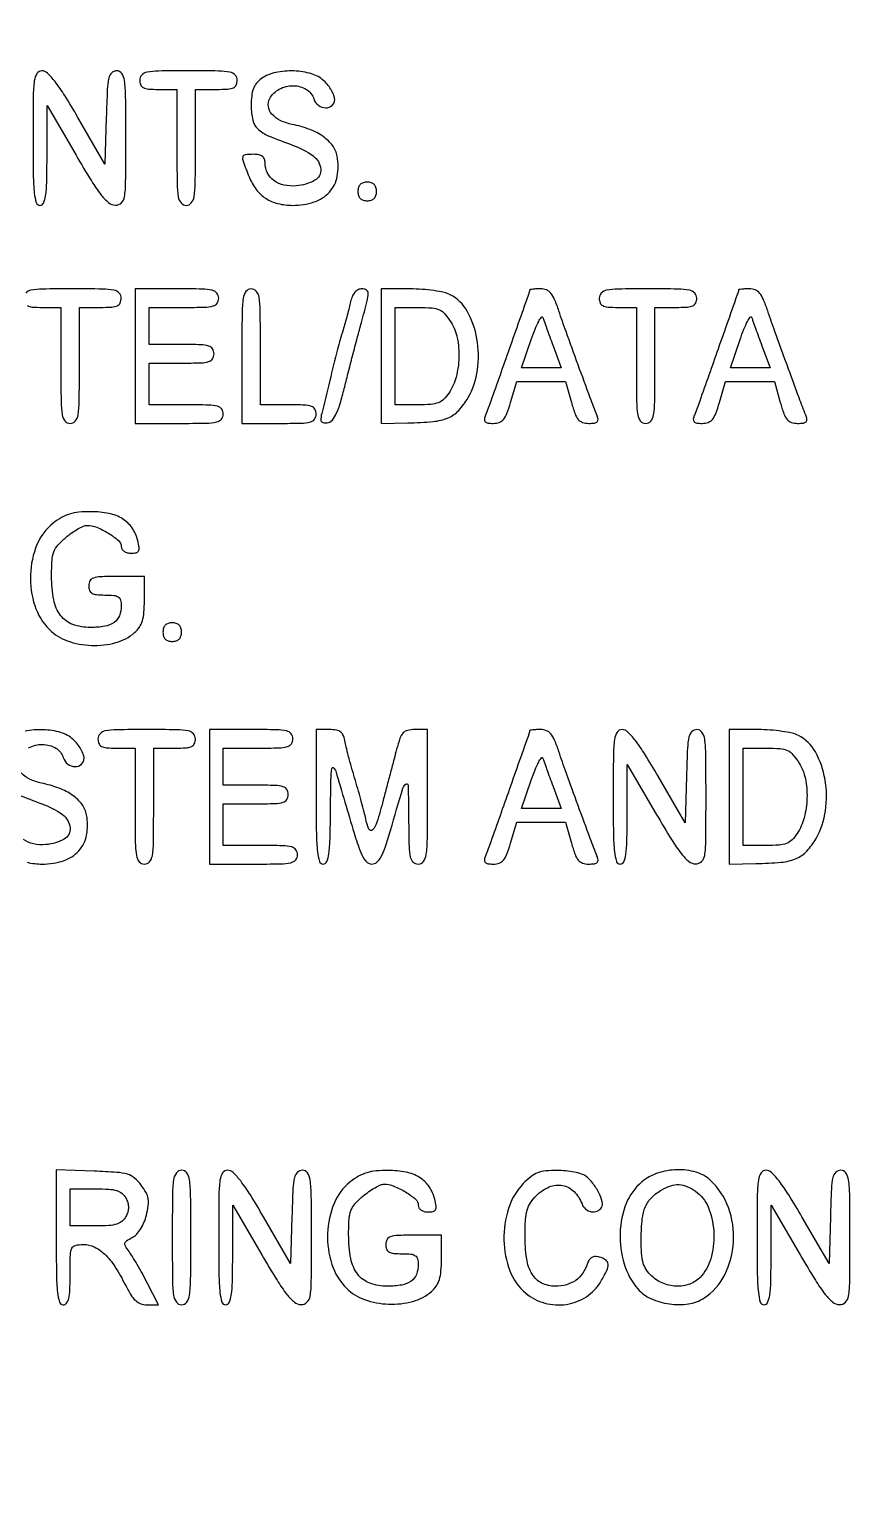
# Model space of a CAD drawing. Extents: x 0 to 1066, y 0 to 761.
# Drawn here: x 855.75 to 870.81, y 255.26 to 282.05 of the extents above; entities that cross this region are included whole.
import ezdxf

# ---------------------------------------------------------------- set-up
doc = ezdxf.new("R2010")
doc.units = 0
doc.header["$MEASUREMENT"] = 0

msp = doc.modelspace()

# ---------------------------------------------------------------- linework, layer by layer
for points in [[(183.390323, 95.266879, 0.000001), (192.989143, 95.254457, 0.000118)], [(479.458836, 95.240684, -0.000004), (502.524384, 95.211821, -0.198594)], [(710.559243, 95.267872, -0.000023), (733.258836, 95.240684, -0.000004), (756.324384, 95.211821, -0.198594)], [(416.092229, 95.24091, -0.000004), (439.072908, 95.212432, -0.198597)], [(542.992229, 95.24091, -0.000004), (565.972908, 95.212432, -0.198597)], [(606.442229, 95.24091, -0.000004), (629.422908, 95.212432, -0.198597)], [(669.892229, 95.24091, -0.000004), (692.872908, 95.212432, -0.198597)], [(855.70785, 277.012125, 0.098846), (855.800839, 276.98673, 0.017388), (855.9828, 276.9804), (856.3212, 276.9804), (856.3212, 275.9229, 0.002827), (856.324931, 275.262941, 0.036854), (856.345734, 275.018737, 0.138781), (856.396994, 274.908268, 0.218517), (856.4904, 274.8654, 0.218517), (856.583806, 274.908268, 0.138781), (856.635066, 275.018737, 0.036854), (856.655869, 275.262941, 0.002827), (856.6596, 275.9229), (856.6596, 276.9804), (857.0403, 276.9804, 0.013964), (857.250058, 276.986259, 0.090841), (857.352263, 277.01095, 0.188085), (857.402834, 277.061995, 0.102588), (857.421, 277.1496, 0.193568), (857.383802, 277.242085, 0.15568), (857.288813, 277.293621, 0.043488), (857.079805, 277.314867, 0.003595), (856.5327, 277.3188, 0.003595), (855.985595, 277.314867, 0.043488), (855.776588, 277.293621, 0.15568), (855.681598, 277.242085, 0.193568)], [(855.733637, 268.947403, -0.123853), (855.988031, 269.009898, -0.133716), (856.227353, 268.9433, -0.183571), (856.364873, 268.769872, 0.153609), (856.446787, 268.653212, 0.157876), (856.579816, 268.606061, 0.194842), (856.695796, 268.649372, 0.210147), (856.7442, 268.759453, 0.093821), (856.730533, 268.831646, 0.037607), (856.686683, 268.92257, 0.035541), (856.623323, 269.016063, 0.037508), (856.548397, 269.097853, 0.118482), (856.32267, 269.226594, 0.061394), (856.000323, 269.278556, 0.060569), (855.668156, 269.250654, 0.10142)], [(855.70814, 266.860765, 0.059042), (855.981273, 266.8284, 0.079385), (856.370477, 266.890586, 0.130563), (856.648288, 267.071224, 0.137881), (856.790428, 267.357702, 0.093265), (856.790628, 267.724447, 0.114024), (856.707095, 267.915328, 0.079467), (856.53807, 268.080086, 0.063948), (856.288722, 268.2119, 0.038754), (855.967566, 268.304634, -0.060203), (855.750887, 268.377377, -0.103319), (855.599806, 268.492245, -0.141227)], [(855.534044, 268.097862, 0.013145), (855.975497, 267.927857, -0.070637), (856.349995, 267.731769, -0.215768), (856.489751, 267.489024, -0.299828), (856.381996, 267.284664, -0.104684), (856.048204, 267.18347, -0.073735), (855.821738, 267.197405, -0.104161), (855.637447, 267.278873, -0.119079)]]:
    msp.add_lwpolyline(points, format="xyb")
for points in [[(409.06215, 749.15415), (40.8618, 749.132981), (40.8618, 380.65769), (40.8618, 12.1824), (501.2973, 12.1824), (961.7328, 12.1824), (961.7328, 380.646631), (961.7328, 749.110861), (961.41555, 749.1633, 0.040886), (961.153339, 749.184871, 0.000002), (934.190609, 749.194398, 0.000089), (904.448031, 749.199508, 0.000054), (869.1804, 749.195529, -0.000029), (813.61687, 749.186499, -0.000004), (696.10453, 749.175037, -0.000004), (556.774728, 749.163736, -0.000004)], [(855.8136, 280.0683, 0.003213), (855.817928, 279.394779, 0.022561), (855.836938, 279.0672, 0.049302), (855.872853, 278.891477, 0.328801), (855.9405, 278.8416, 0.295501), (856.005872, 278.883931, 0.070336), (856.043606, 279.014631, 0.029944), (856.06364, 279.262194, 0.004715), (856.069237, 279.75105), (856.071074, 280.6605), (856.597987, 279.754357, 0.006242), (856.877361, 279.287424, 0.029041), (857.057082, 279.030137, 0.052989), (857.194326, 278.889638, 0.170079), (857.31525, 278.844907, 0.199339), (857.423531, 278.887673, 0.163117), (857.481225, 278.999106, 0.036571), (857.502304, 279.257981, 0.002034), (857.5056, 280.0683, 0.002367), (857.501969, 280.835472, 0.031318), (857.481584, 281.117783, 0.117824), (857.431777, 281.246477, 0.246563), (857.33936, 281.295, 0.195513), (857.248555, 281.258082, 0.145553), (857.195252, 281.162656, 0.043894), (857.167739, 280.956393, 0.004128), (857.14901, 280.445118), (857.1249, 279.595236), (856.631717, 280.445118, 0.007787), (856.391638, 280.844383, 0.025041), (856.214801, 281.09901, 0.035073), (856.076947, 281.253918, 0.195814), (855.976067, 281.295, 0.254619), (855.886061, 281.245988, 0.110911), (855.837551, 281.114158, 0.030502), (855.817287, 280.827986, 0.002427)], [(857.7594, 281.1258, 0.094959), (857.775963, 281.039374, 0.184152), (857.82285, 280.988325, 0.098846), (857.915839, 280.96293, 0.017388), (858.0978, 280.9566), (858.4362, 280.9566), (858.4362, 279.8991, 0.002827), (858.439931, 279.239141, 0.036854), (858.460734, 278.994937, 0.138781), (858.511994, 278.884468, 0.218517), (858.6054, 278.8416, 0.218517), (858.698806, 278.884468, 0.138781), (858.750066, 278.994937, 0.036854), (858.770869, 279.239141, 0.002827), (858.7746, 279.8991), (858.7746, 280.9566), (859.1553, 280.9566, 0.013964), (859.365058, 280.962459, 0.090841), (859.467263, 280.98715, 0.188085), (859.517834, 281.038195, 0.102588), (859.536, 281.1258, 0.193568), (859.498802, 281.218285, 0.15568), (859.403813, 281.269821, 0.043488), (859.194805, 281.291067, 0.003595), (858.6477, 281.295, 0.003595), (858.100595, 281.291067, 0.043488), (857.891588, 281.269821, 0.15568), (857.796598, 281.218285, 0.193568)], [(859.98015, 281.153344, 0.064007), (859.887352, 281.069132, 0.085808), (859.829551, 280.971565, 0.066535), (859.799034, 280.841674, 0.024477), (859.7898, 280.653158, 0.055339), (859.818437, 280.395212, 0.149321), (859.908673, 280.236724, 0.090969), (860.102444, 280.111062, 0.013145), (860.543897, 279.941057, -0.070637), (860.918395, 279.744969, -0.215768), (861.058151, 279.502224, -0.299828), (860.950396, 279.297864, -0.104684), (860.616604, 279.19667, -0.073735), (860.390138, 279.210605, -0.104161), (860.205847, 279.292073, -0.119079), (860.086523, 279.430912, -0.118782), (860.0436, 279.609043, 0.082235), (860.031146, 279.684252, 0.147435), (859.995033, 279.734734, 0.119852), (859.930824, 279.763294, 0.045016), (859.8321, 279.7722, 0.028442), (859.677693, 279.76341, 0.327023), (859.635592, 279.724513, 0.139119), (859.642229, 279.645342, 0.005125), (859.752089, 279.362401, 0.065244), (859.880877, 279.132652, 0.088006), (860.054242, 278.969838, 0.085852), (860.27654, 278.873965, 0.059042), (860.549673, 278.8416, 0.079385), (860.938877, 278.903786, 0.130563), (861.216688, 279.084424, 0.137881), (861.358828, 279.370902, 0.093265), (861.359028, 279.737647, 0.114024), (861.275495, 279.928528, 0.079467), (861.10647, 280.093286, 0.063948), (860.857122, 280.2251, 0.038754), (860.535966, 280.317834, -0.060203), (860.319287, 280.390577, -0.103319), (860.168206, 280.505445, -0.141227), (860.103842, 280.644235, -0.162669), (860.128278, 280.787546, -0.149104), (860.302037, 280.960603, -0.123853), (860.556431, 281.023098, -0.133716), (860.795753, 280.9565, -0.183571), (860.933273, 280.783072, 0.153609), (861.015187, 280.666412, 0.157876), (861.148216, 280.619261, 0.194842), (861.264196, 280.662572, 0.210147), (861.3126, 280.772653, 0.093821), (861.298933, 280.844846, 0.037607), (861.255083, 280.93577, 0.035541), (861.191723, 281.029263, 0.037508), (861.116797, 281.111053, 0.118482), (860.89107, 281.239794, 0.061394), (860.568723, 281.291756, 0.060569), (860.236556, 281.263854, 0.10142)], [(861.7356, 279.0954, 0.072254), (861.746331, 279.021531, 0.124864), (861.7779, 278.9685, 0.124864), (861.830931, 278.936931, 0.072254), (861.9048, 278.9262, 0.072254), (861.978669, 278.936931, 0.124864), (862.0317, 278.9685, 0.124864), (862.063269, 279.021531, 0.072254), (862.074, 279.0954, 0.072254), (862.063269, 279.169269, 0.124864), (862.0317, 279.2223, 0.124864), (861.978669, 279.253869, 0.072254), (861.9048, 279.2646, 0.072254), (861.830931, 279.253869, 0.124864), (861.7779, 279.2223, 0.124864), (861.746331, 279.169269, 0.072254)], [(857.6748, 276.0921), (857.6748, 274.8654), (858.4785, 274.8654, 0.004147), (858.969209, 274.86947, 0.047763), (859.160588, 274.891003, 0.16431), (859.247994, 274.942593, 0.179874), (859.2822, 275.0346, 0.157888), (859.25266, 275.125816, 0.176663), (859.17645, 275.177363, 0.055952), (859.011578, 275.199453, 0.005351), (858.6054, 275.2038), (857.9286, 275.2038), (857.9286, 275.5845), (857.9286, 275.9652), (858.5208, 275.9652, 0.006583), (858.870692, 275.969807, 0.063075), (859.017825, 275.992393, 0.183695), (859.08667, 276.043826, 0.142406), (859.113, 276.1344, 0.142406), (859.08667, 276.224974, 0.183695), (859.017825, 276.276407, 0.063075), (858.870692, 276.298993, 0.006583), (858.5208, 276.3036), (857.9286, 276.3036), (857.9286, 276.642), (857.9286, 276.9804), (858.5631, 276.9804, 0.005909), (858.941126, 276.984867, 0.059311), (859.097138, 277.00719, 0.180365), (859.169656, 277.058688, 0.150217), (859.1976, 277.1496, 0.17273), (859.164927, 277.241357, 0.168559), (859.081275, 277.29295, 0.050222), (858.898722, 277.314649, 0.004487), (858.4362, 277.3188), (857.6748, 277.3188)], [(859.6206, 276.0921), (859.6206, 274.8654), (860.2974, 274.8654, 0.005351), (860.703578, 274.869747, 0.055952), (860.86845, 274.891837, 0.176663), (860.94466, 274.943384, 0.157888), (860.9742, 275.0346, 0.12648), (860.951132, 275.124332, 0.188641), (860.8896, 275.1756, 0.072107), (860.760298, 275.198833, 0.008455), (860.4666, 275.2038), (859.959, 275.2038), (859.959, 276.2613, 0.002827), (859.955269, 276.921259, 0.036854), (859.934466, 277.165462, 0.138781), (859.883206, 277.275932, 0.218517), (859.7898, 277.3188, 0.240299), (859.695478, 277.270691, 0.123223), (859.644667, 277.144313, 0.031956), (859.624189, 276.864962, 0.002322)], [(861.602714, 277.08615, -0.007207), (861.576867, 276.976895, -0.00356), (861.541051, 276.838839, -0.003531), (861.501848, 276.696091, -0.005153), (861.46513, 276.570941, 0.01081), (861.365668, 276.21717, 0.002832), (861.221699, 275.645695, 0.001112), (861.075061, 275.043614, 0.055641), (861.059799, 274.922647, 0.217585), (861.070508, 274.898285, 0.10904), (861.100469, 274.881489, 0.075449), (861.145785, 274.87496, 0.046105), (861.199654, 274.880347, 0.187812), (861.271671, 274.925811, 0.050857), (861.341663, 275.043973, 0.035052), (861.412226, 275.229712, 0.01296), (861.486151, 275.4999, -0.002128), (861.554031, 275.770926, -0.001209), (861.638353, 276.098313, -0.001207), (861.724886, 276.427685, -0.001994), (861.799765, 276.70545, 0.003568), (861.90472, 277.099723, 0.058755), (861.923121, 277.234532, 0.256654), (861.891541, 277.294577, 0.147085), (861.810979, 277.3188, 0.108942), (861.740487, 277.303256, 0.101998), (861.681136, 277.25931, 0.08224), (861.634825, 277.186426, 0.046043)], [(862.1586, 276.0921), (862.1586, 274.8654), (862.64505, 274.873833, 0.018847), (863.10802, 274.899333, 0.076273), (863.381429, 274.967681, 0.107083), (863.572618, 275.101469, 0.057946), (863.742822, 275.334364, 0.09461), (863.913813, 275.839018, 0.077415), (863.904401, 276.409631, 0.083451), (863.728767, 276.910065, 0.148656), (863.418584, 277.211803, 0.065462), (863.30624, 277.252266, 0.01784), (863.120259, 277.285974, 0.017725), (862.904631, 277.309391, 0.017594), (862.68735, 277.317553), (862.1586, 277.3188)], [(864.865795, 277.29765, -0.084799), (864.859291, 277.259634, -0.000052), (864.49332, 276.220862, -0.000388), (864.157776, 275.271128, -0.009822), (864.060775, 275.01345, 0.060048), (864.041183, 274.939719, 0.230938), (864.055432, 274.895862, 0.170663), (864.103525, 274.871754, 0.031659), (864.203779, 274.8654, 0.086283), (864.311894, 274.884197, 0.134827), (864.388723, 274.938159, 0.082591), (864.450796, 275.04517, 0.018432), (864.518268, 275.2461), (864.630676, 275.6268), (865.075643, 275.6268), (865.520611, 275.6268), (865.6272, 275.2461, 0.017944), (865.692585, 275.04119, 0.087286), (865.752812, 274.935731, 0.141822), (865.830034, 274.883352, 0.078722), (865.943346, 274.8654, 0.029308), (866.048492, 274.871568, 0.166988), (866.098222, 274.895476, 0.236769), (866.113064, 274.939266, 0.061225), (866.09329, 275.01345, -0.006965), (865.971001, 275.329806, -0.001209), (865.749745, 275.93124, -0.001323), (865.530017, 276.537987, -0.005089), (865.398252, 276.91695, 0.017403), (865.319481, 277.1267, 0.074917), (865.250722, 277.240475, 0.125362), (865.171016, 277.298372, 0.094981), (865.064449, 277.3188, 0.00999), (864.988284, 277.317278, 0.016528), (864.924152, 277.312587, 0.010464), (864.873048, 277.306062, 0.371455)], [(866.1348, 277.1496, 0.094959), (866.151363, 277.063174, 0.184152), (866.19825, 277.012125, 0.098846), (866.291239, 276.98673, 0.017388), (866.4732, 276.9804), (866.8116, 276.9804), (866.8116, 275.9229, 0.002827), (866.815331, 275.262941, 0.036854), (866.836134, 275.018737, 0.138781), (866.887394, 274.908268, 0.218517), (866.9808, 274.8654, 0.218517), (867.074206, 274.908268, 0.138781), (867.125466, 275.018737, 0.036854), (867.146269, 275.262941, 0.002827), (867.15, 275.9229), (867.15, 276.9804), (867.5307, 276.9804, 0.013964), (867.740458, 276.986259, 0.090841), (867.842663, 277.01095, 0.188085), (867.893234, 277.061995, 0.102588), (867.9114, 277.1496, 0.193568), (867.874202, 277.242085, 0.15568), (867.779213, 277.293621, 0.043488), (867.570205, 277.314867, 0.003595), (867.0231, 277.3188, 0.003595), (866.475995, 277.314867, 0.043488), (866.266988, 277.293621, 0.15568), (866.171998, 277.242085, 0.193568)], [(868.672795, 277.29765, -0.084799), (868.666291, 277.259634, -0.000052), (868.30032, 276.220862, -0.000388), (867.964776, 275.271128, -0.009822), (867.867775, 275.01345, 0.060048), (867.848183, 274.939719, 0.230938), (867.862432, 274.895862, 0.170663), (867.910525, 274.871754, 0.031659), (868.010779, 274.8654, 0.086283), (868.118894, 274.884197, 0.134827), (868.195723, 274.938159, 0.082591), (868.257796, 275.04517, 0.018432), (868.325268, 275.2461), (868.437676, 275.6268), (868.882643, 275.6268), (869.327611, 275.6268), (869.4342, 275.2461, 0.017944), (869.499585, 275.04119, 0.087286), (869.559812, 274.935731, 0.141822), (869.637034, 274.883352, 0.078722), (869.750346, 274.8654, 0.029308), (869.855492, 274.871568, 0.166988), (869.905222, 274.895476, 0.236769), (869.920064, 274.939266, 0.061225), (869.90029, 275.01345, -0.006965), (869.778001, 275.329806, -0.001209), (869.556745, 275.93124, -0.001323), (869.337017, 276.537987, -0.005089), (869.205252, 276.91695, 0.017403), (869.126481, 277.1267, 0.074917), (869.057722, 277.240475, 0.125362), (868.978016, 277.298372, 0.094981), (868.871449, 277.3188, 0.00999), (868.795284, 277.317278, 0.016528), (868.731152, 277.312587, 0.010464), (868.680048, 277.306062, 0.371455)], [(863.433553, 276.70545, -0.090931), (863.545874, 276.423731, -0.056823), (863.575935, 276.068809, -0.056208), (863.525025, 275.710988, -0.081785), (863.39623, 275.420109, -0.053857), (863.302967, 275.306566, -0.102503), (863.203965, 275.242935, -0.073821), (863.066288, 275.212209, -0.018052), (862.83345, 275.2038), (862.4124, 275.2038), (862.4124, 276.0921), (862.4124, 276.9804), (862.836643, 276.9804, -0.017821), (863.086618, 276.971488, -0.090339), (863.221117, 276.936935, -0.111314), (863.320876, 276.860566, -0.033754)], [(865.291955, 276.28245), (865.441744, 275.8806), (865.079438, 275.8806), (864.717132, 275.8806), (864.894943, 276.395018, -0.011999), (864.965693, 276.584824, -0.026422), (865.030717, 276.725259, -0.047278), (865.081034, 276.801901, -0.601846), (865.10746, 276.796868, 0.009837), (865.129296, 276.730695, 0.001488), (865.175971, 276.599323, 0.001668), (865.232062, 276.444556, 0.001442)], [(869.098955, 276.28245), (869.248744, 275.8806), (868.886438, 275.8806), (868.524132, 275.8806), (868.701943, 276.395018, -0.011999), (868.772693, 276.584824, -0.026422), (868.837717, 276.725259, -0.047278), (868.888034, 276.801901, -0.601846), (868.91446, 276.796868, 0.009837), (868.936296, 276.730695, 0.001488), (868.982971, 276.599323, 0.001668), (869.039062, 276.444556, 0.001442)], [(856.181728, 273.046143, 0.129246), (855.885605, 272.653497, 0.088626), (855.767413, 272.105192, 0.087215), (855.845965, 271.541533, 0.118789), (856.11276, 271.105331, 0.112618), (856.441224, 270.898894, 0.075265), (856.879335, 270.816195, 0.075304), (857.322052, 270.866885, 0.113008), (857.663923, 271.048966, 0.065979), (857.751755, 271.148189, 0.074329), (857.806472, 271.263091, 0.054743), (857.835367, 271.416084, 0.019325), (857.844, 271.639373), (857.844, 272.0736), (857.3364, 272.0736, 0.008455), (857.042702, 272.068633, 0.072107), (856.9134, 272.0454, 0.188641), (856.851868, 271.994132, 0.12648), (856.8288, 271.9044, 0.087745), (856.843799, 271.819592, 0.177212), (856.886963, 271.768436, 0.10769), (856.970566, 271.742153, 0.022514), (857.1249, 271.7352, -0.021714), (857.286985, 271.728158, -0.124268), (857.367665, 271.700151, -0.187079), (857.408095, 271.643464, -0.062494), (857.421, 271.54062, -0.091498), (857.387363, 271.358347, -0.148314), (857.291574, 271.234786, -0.113347), (857.121488, 271.164647, -0.041372), (856.86032, 271.143, -0.086758), (856.537734, 271.199399, -0.145015), (856.317523, 271.361375, -0.116882), (856.191579, 271.646549, -0.045825), (856.152, 272.077489, -0.015089), (856.160647, 272.363968, -0.073154), (856.193895, 272.522758, -0.095003), (856.267351, 272.644779, -0.035007), (856.412291, 272.78518, -0.021479), (856.521086, 272.869017, -0.024071), (856.632726, 272.939863, -0.024321), (856.732591, 272.990428, -0.105406), (856.797192, 273.0042, -0.095864), (856.974527, 272.969884, -0.042073), (857.189096, 272.861865, -0.039621), (857.371519, 272.728947, -0.218876), (857.421, 272.621327, 0.137225), (857.434537, 272.572932, 0.104143), (857.472396, 272.532539, 0.087371), (857.529939, 272.505735, 0.065501), (857.599371, 272.4966, 0.051376), (857.692348, 272.506179, 0.224479), (857.735299, 272.538625, 0.158116), (857.74598, 272.601388, 0.023398), (857.721142, 272.72925, 0.090086), (857.618894, 272.95924, 0.105062), (857.446433, 273.124282, 0.089301), (857.19788, 273.222388, 0.048933), (856.8711, 273.255181, 0.02471), (856.651634, 273.244818, 0.049497), (856.481512, 273.211129, 0.05494), (856.333039, 273.147621, 0.038421)], [(858.1824, 271.0584, 0.072254), (858.193131, 270.984531, 0.124864), (858.2247, 270.9315, 0.124864), (858.277731, 270.899931, 0.072254), (858.3516, 270.8892, 0.072254), (858.425469, 270.899931, 0.124864), (858.4785, 270.9315, 0.124864), (858.510069, 270.984531, 0.072254), (858.5208, 271.0584, 0.072254), (858.510069, 271.132269, 0.124864), (858.4785, 271.1853, 0.124864), (858.425469, 271.216869, 0.072254), (858.3516, 271.2276, 0.072254), (858.277731, 271.216869, 0.124864), (858.2247, 271.1853, 0.124864), (858.193131, 271.132269, 0.072254)], [(856.998, 269.1126, 0.094959), (857.014563, 269.026174, 0.184152), (857.06145, 268.975125, 0.098846), (857.154439, 268.94973, 0.017388), (857.3364, 268.9434), (857.6748, 268.9434), (857.6748, 267.8859, 0.002827), (857.678531, 267.225941, 0.036854), (857.699334, 266.981738, 0.138781), (857.750594, 266.871268, 0.218517), (857.844, 266.8284, 0.218517), (857.937406, 266.871268, 0.138781), (857.988666, 266.981738, 0.036854), (858.009469, 267.225941, 0.002827), (858.0132, 267.8859), (858.0132, 268.9434), (858.3939, 268.9434, 0.013964), (858.603658, 268.949259, 0.090841), (858.705863, 268.97395, 0.188085), (858.756434, 269.024995, 0.102588), (858.7746, 269.1126, 0.193568), (858.737402, 269.205085, 0.15568), (858.642413, 269.256621, 0.043488), (858.433405, 269.277867, 0.003595), (857.8863, 269.2818, 0.003595), (857.339195, 269.277867, 0.043488), (857.130188, 269.256621, 0.15568), (857.035198, 269.205085, 0.193568)], [(859.0284, 268.0551), (859.0284, 266.8284), (859.8321, 266.8284, 0.004147), (860.322809, 266.83247, 0.047763), (860.514188, 266.854003, 0.16431), (860.601594, 266.905593, 0.179874), (860.6358, 266.9976, 0.157888), (860.60626, 267.088816, 0.176663), (860.53005, 267.140362, 0.055952), (860.365178, 267.162453, 0.005351), (859.959, 267.1668), (859.2822, 267.1668), (859.2822, 267.5475), (859.2822, 267.9282), (859.8744, 267.9282, 0.006583), (860.224292, 267.932807, 0.063075), (860.371425, 267.955393, 0.183695), (860.44027, 268.006826, 0.142406), (860.4666, 268.0974, 0.142406), (860.44027, 268.187974, 0.183695), (860.371425, 268.239407, 0.063075), (860.224292, 268.261993, 0.006583), (859.8744, 268.2666), (859.2822, 268.2666), (859.2822, 268.605), (859.2822, 268.9434), (859.9167, 268.9434, 0.005909), (860.294726, 268.947867, 0.059311), (860.450738, 268.97019, 0.180365), (860.523256, 269.021688, 0.150217), (860.5512, 269.1126, 0.17273), (860.518527, 269.204357, 0.168559), (860.434875, 269.25595, 0.050222), (860.252322, 269.277649, 0.004487), (859.7898, 269.2818), (859.0284, 269.2818)], [(860.9742, 268.0551, 0.003213), (860.978528, 267.381579, 0.022561), (860.997538, 267.054, 0.049302), (861.033453, 266.878277, 0.328801), (861.1011, 266.8284, 0.305395), (861.167334, 266.873016, 0.062503), (861.205602, 267.016664, 0.027449), (861.22741, 267.28656, 0.004264), (861.236637, 267.82245, -0.002416), (861.243985, 268.365922, -0.029471), (861.260046, 268.573343, -0.603012), (861.291812, 268.584914, -0.138127), (861.332291, 268.5204, 0.001112), (861.665807, 267.394784, 0.020238), (861.787404, 267.040651, 0.077221), (861.879619, 266.881577, 0.226588), (861.990937, 266.8284, 0.178321), (862.079145, 266.860892, 0.090477), (862.154967, 266.953802, 0.045479), (862.231622, 267.12868, 0.010027), (862.329209, 267.44175, -0.001209), (862.555505, 268.215515, -0.180504), (862.610326, 268.288517, -0.586533), (862.651368, 268.266553, -0.002598), (862.659521, 267.65325, 0.004063), (862.667682, 267.15021, 0.046466), (862.690847, 266.953491, 0.159576), (862.743138, 266.863536, 0.183972), (862.8354, 266.8284, 0.240299), (862.929722, 266.876509, 0.123223), (862.980533, 267.002887, 0.031956), (863.001011, 267.282238, 0.002322), (863.0046, 268.0551), (863.0046, 269.2818), (862.770035, 269.2818, 0.057703), (862.639947, 269.266737, 0.150789), (862.559617, 269.219684, 0.102355), (862.501677, 269.122496, 0.018959), (862.44068, 268.92225, 0.000085), (862.393937, 268.744826, 0.000034), (862.32965, 268.500572, 0.000033), (862.260216, 268.23662, 0.000041), (862.195814, 267.99165, -0.009374), (862.082379, 267.590752, -0.115475), (862.003391, 267.454201, -0.538762), (861.936454, 267.465823, -0.053672), (861.877797, 267.65325, 0.012912), (861.850667, 267.773509, 0.003926), (861.803447, 267.954241, 0.003928), (861.747336, 268.155994, 0.004276), (861.689578, 268.3512, -0.00492), (861.632094, 268.546406, -0.004529), (861.576802, 268.748159, -0.004526), (861.530771, 268.928901, -0.014927), (861.505081, 269.04915, 0.043617), (861.472178, 269.169063, 0.134321), (861.423598, 269.236821, 0.130778), (861.346429, 269.271434, 0.040414), (861.218398, 269.2818), (860.9742, 269.2818)], [(864.865795, 269.26065, -0.084799), (864.859291, 269.222634, -0.000052), (864.49332, 268.183862, -0.000388), (864.157776, 267.234128, -0.009822), (864.060775, 266.97645, 0.060048), (864.041183, 266.902719, 0.230938), (864.055432, 266.858862, 0.170663), (864.103525, 266.834754, 0.031659), (864.203779, 266.8284, 0.086283), (864.311894, 266.847197, 0.134827), (864.388723, 266.901159, 0.082591), (864.450796, 267.00817, 0.018432), (864.518268, 267.2091), (864.630676, 267.5898), (865.075643, 267.5898), (865.520611, 267.5898), (865.6272, 267.2091, 0.017944), (865.692585, 267.00419, 0.087286), (865.752812, 266.898731, 0.141822), (865.830034, 266.846352, 0.078722), (865.943346, 266.8284, 0.029308), (866.048492, 266.834568, 0.166988), (866.098222, 266.858476, 0.236769), (866.113064, 266.902266, 0.061225), (866.09329, 266.97645, -0.006965), (865.971001, 267.292806, -0.001209), (865.749745, 267.89424, -0.001323), (865.530017, 268.500987, -0.005089), (865.398252, 268.87995, 0.017403), (865.319481, 269.0897, 0.074917), (865.250722, 269.203475, 0.125362), (865.171016, 269.261372, 0.094981), (865.064449, 269.2818, 0.00999), (864.988284, 269.280278, 0.016528), (864.924152, 269.275587, 0.010464), (864.873048, 269.269062, 0.371455)], [(866.3886, 268.0551, 0.003213), (866.392928, 267.381579, 0.022561), (866.411938, 267.054, 0.049302), (866.447853, 266.878277, 0.328801), (866.5155, 266.8284, 0.295501), (866.580872, 266.870731, 0.070336), (866.618606, 267.001431, 0.029944), (866.63864, 267.248994, 0.004715), (866.644237, 267.73785), (866.646074, 268.6473), (867.172987, 267.741157, 0.006242), (867.452361, 267.274224, 0.029041), (867.632082, 267.016937, 0.052989), (867.769326, 266.876438, 0.170079), (867.89025, 266.831707, 0.199339), (867.998531, 266.874473, 0.163117), (868.056225, 266.985906, 0.036571), (868.077304, 267.244781, 0.002034), (868.0806, 268.0551, 0.002367), (868.076969, 268.822272, 0.031318), (868.056584, 269.104583, 0.117824), (868.006777, 269.233277, 0.246563), (867.91436, 269.2818, 0.195513), (867.823555, 269.244882, 0.145553), (867.770252, 269.149456, 0.043894), (867.742739, 268.943193, 0.004128), (867.72401, 268.431918), (867.6999, 267.582036), (867.206717, 268.431918, 0.007787), (866.966638, 268.831183, 0.025041), (866.789801, 269.08581, 0.035073), (866.651947, 269.240718, 0.195814), (866.551067, 269.2818, 0.254619), (866.461061, 269.232788, 0.110911), (866.412551, 269.100958, 0.030502), (866.392287, 268.814786, 0.002427)], [(868.5036, 268.0551), (868.5036, 266.8284), (868.99005, 266.836833, 0.018847), (869.45302, 266.862333, 0.076273), (869.726429, 266.930681, 0.107083), (869.917618, 267.064469, 0.057946), (870.087822, 267.297364, 0.09461), (870.258813, 267.802018, 0.077415), (870.249401, 268.372631, 0.083451), (870.073767, 268.873065, 0.148656), (869.763584, 269.174803, 0.065462), (869.65124, 269.215266, 0.01784), (869.465259, 269.248974, 0.017725), (869.249631, 269.272391, 0.017594), (869.03235, 269.280553), (868.5036, 269.2818)], [(865.291955, 268.24545), (865.441744, 267.8436), (865.079438, 267.8436), (864.717132, 267.8436), (864.894943, 268.358018, -0.011999), (864.965693, 268.547824, -0.026422), (865.030717, 268.688259, -0.047278), (865.081034, 268.764901, -0.601846), (865.10746, 268.759868, 0.009837), (865.129296, 268.693695, 0.001488), (865.175971, 268.562323, 0.001668), (865.232062, 268.407556, 0.001442)], [(869.778553, 268.66845, -0.090931), (869.890874, 268.386731, -0.056823), (869.920935, 268.031809, -0.056208), (869.870025, 267.673988, -0.081785), (869.74123, 267.383109, -0.053857), (869.647967, 267.269566, -0.102503), (869.548965, 267.205935, -0.073821), (869.411288, 267.175209, -0.018052), (869.17845, 267.1668), (868.7574, 267.1668), (868.7574, 268.0551), (868.7574, 268.9434), (869.181643, 268.9434, -0.017821), (869.431618, 268.934488, -0.090339), (869.566117, 268.899935, -0.111314), (869.665876, 268.823566, -0.033754)], [(856.2366, 260.021521, 0.003202), (856.240926, 259.346013, 0.022501), (856.259932, 259.01757, 0.049121), (856.29583, 258.841347, 0.329081), (856.3635, 258.7914, 0.232029), (856.425237, 258.82168, 0.108427), (856.464369, 258.9042, 0.047315), (856.485101, 259.060057, 0.00942), (856.4904, 259.3413, -0.00595), (856.494707, 259.703265, -0.096871), (856.520744, 259.821398, -0.238613), (856.58541, 259.875015, -0.056005), (856.729453, 259.8912, -0.111153), (856.930905, 259.845856, -0.081177), (857.12022, 259.715001, -0.058854), (857.30591, 259.488371, -0.025924), (857.497772, 259.15095, 0.021841), (857.597516, 258.972153, 0.069009), (857.68467, 258.866627, 0.100305), (857.777178, 258.810832, 0.085906), (857.889445, 258.7914), (858.10065, 258.7914), (857.894473, 259.19325, 0.006834), (857.806406, 259.359272, 0.006481), (857.712298, 259.525812, 0.006451), (857.625251, 259.67096, 0.022591), (857.563827, 259.761075, -0.02569), (857.497248, 259.860064, -0.192002), (857.488329, 259.914864, -0.198014), (857.519663, 259.95979, -0.027525), (857.620528, 260.016975, 0.089041), (857.698481, 260.074814, 0.046566), (857.772998, 260.170476, 0.042448), (857.836234, 260.290802, 0.038847), (857.880464, 260.423663, 0.026721), (857.914434, 260.600022, 0.076578), (857.912442, 260.724441, 0.082928), (857.873416, 260.836784, 0.035157), (857.787072, 260.971462, 0.057331), (857.664502, 261.10174, 0.10358), (857.536117, 261.171032, 0.055706), (857.340985, 261.205974, 0.007564), (856.925758, 261.227071), (856.2366, 261.251643)], [(858.3516, 260.0181, 0.002322), (858.355189, 259.245238, 0.031956), (858.375667, 258.965888, 0.123223), (858.426478, 258.839509, 0.240299), (858.5208, 258.7914, 0.240299), (858.615122, 258.839509, 0.123223), (858.665933, 258.965888, 0.031956), (858.686411, 259.245238, 0.002322), (858.69, 260.0181, 0.002322), (858.686411, 260.790962, 0.031956), (858.665933, 261.070313, 0.123223), (858.615122, 261.196691, 0.240299), (858.5208, 261.2448, 0.240299), (858.426478, 261.196691, 0.123223), (858.375667, 261.070313, 0.031956), (858.355189, 260.790962, 0.002322)], [(859.1976, 260.0181, 0.003213), (859.201928, 259.344579, 0.022561), (859.220938, 259.017, 0.049302), (859.256853, 258.841277, 0.328801), (859.3245, 258.7914, 0.295501), (859.389872, 258.833731, 0.070336), (859.427606, 258.964431, 0.029944), (859.44764, 259.211994, 0.004715), (859.453237, 259.70085), (859.455074, 260.6103), (859.981987, 259.704157, 0.006242), (860.261361, 259.237224, 0.029041), (860.441082, 258.979937, 0.052989), (860.578326, 258.839438, 0.170079), (860.69925, 258.794707, 0.199339), (860.807531, 258.837473, 0.163117), (860.865225, 258.948906, 0.036571), (860.886304, 259.207781, 0.002034), (860.8896, 260.0181, 0.002367), (860.885969, 260.785272, 0.031318), (860.865584, 261.067583, 0.117824), (860.815777, 261.196277, 0.246563), (860.72336, 261.2448, 0.195513), (860.632555, 261.207882, 0.145553), (860.579252, 261.112456, 0.043894), (860.551739, 260.906193, 0.004128), (860.53301, 260.394918), (860.5089, 259.545036), (860.015717, 260.394918, 0.007787), (859.775638, 260.794183, 0.025041), (859.598801, 261.04881, 0.035073), (859.460947, 261.203718, 0.195814), (859.360067, 261.2448, 0.254619), (859.270061, 261.195788, 0.110911), (859.221551, 261.063958, 0.030502), (859.201287, 260.777786, 0.002427)], [(866.911003, 261.032773, 0.123885), (866.627812, 260.640077, 0.085485), (866.514237, 260.101157, 0.082885), (866.586708, 259.539136, 0.104562), (866.838439, 259.080526, 0.111799), (867.076409, 258.904175, 0.06908), (867.412808, 258.808481, 0.069045), (867.762765, 258.808015, 0.111332), (868.040682, 258.912081, 0.131426), (868.421439, 259.33806, 0.103697), (868.581854, 259.937711, 0.101152), (868.48919, 260.564053, 0.118621), (868.158571, 261.063619, 0.118666), (867.898835, 261.210201, 0.075716), (867.553156, 261.254138, 0.073305), (867.198141, 261.192807, 0.095814)], [(869.0112, 260.0181, 0.003213), (869.015528, 259.344579, 0.022561), (869.034538, 259.017, 0.049302), (869.070453, 258.841277, 0.328801), (869.1381, 258.7914, 0.295501), (869.203472, 258.833731, 0.070336), (869.241206, 258.964431, 0.029944), (869.26124, 259.211994, 0.004715), (869.266837, 259.70085), (869.268674, 260.6103), (869.795587, 259.704157, 0.006242), (870.074961, 259.237224, 0.029041), (870.254682, 258.979937, 0.052989), (870.391926, 258.839438, 0.170079), (870.51285, 258.794707, 0.199339), (870.621131, 258.837473, 0.163117), (870.678825, 258.948906, 0.036571), (870.699904, 259.207781, 0.002034), (870.7032, 260.0181, 0.002367), (870.699569, 260.785272, 0.031318), (870.679184, 261.067583, 0.117824), (870.629377, 261.196277, 0.246563), (870.53696, 261.2448, 0.195513), (870.446155, 261.207882, 0.145553), (870.392852, 261.112456, 0.043894), (870.365339, 260.906193, 0.004128), (870.34661, 260.394918), (870.3225, 259.545036), (869.829317, 260.394918, 0.007787), (869.589238, 260.794183, 0.025041), (869.412401, 261.04881, 0.035073), (869.274547, 261.203718, 0.195814), (869.173667, 261.2448, 0.254619), (869.083661, 261.195788, 0.110911), (869.035151, 261.063958, 0.030502), (869.014887, 260.777786, 0.002427)], [(861.596128, 261.032943, 0.129246), (861.300005, 260.640297, 0.088626), (861.181813, 260.091992, 0.087215), (861.260365, 259.528333, 0.118789), (861.52716, 259.092131, 0.112618), (861.855624, 258.885694, 0.075265), (862.293735, 258.802995, 0.075304), (862.736452, 258.853685, 0.113008), (863.078323, 259.035766, 0.065979), (863.166155, 259.134989, 0.074329), (863.220872, 259.249891, 0.054743), (863.249767, 259.402884, 0.019325), (863.2584, 259.626173), (863.2584, 260.0604), (862.7508, 260.0604, 0.008455), (862.457102, 260.055433, 0.072107), (862.3278, 260.0322, 0.188641), (862.266268, 259.980932, 0.12648), (862.2432, 259.8912, 0.087745), (862.258199, 259.806392, 0.177212), (862.301363, 259.755236, 0.10769), (862.384966, 259.728953, 0.022514), (862.5393, 259.722, -0.021714), (862.701385, 259.714958, -0.124268), (862.782065, 259.686951, -0.187079), (862.822495, 259.630264, -0.062494), (862.8354, 259.52742, -0.091498), (862.801763, 259.345147, -0.148314), (862.705974, 259.221586, -0.113347), (862.535888, 259.151447, -0.041372), (862.27472, 259.1298, -0.086758), (861.952134, 259.186199, -0.145015), (861.731923, 259.348175, -0.116882), (861.605979, 259.633349, -0.045825), (861.5664, 260.064289, -0.015089), (861.575047, 260.350768, -0.073154), (861.608295, 260.509558, -0.095003), (861.681751, 260.631579, -0.035007), (861.826691, 260.77198, -0.021479), (861.935486, 260.855817, -0.024071), (862.047126, 260.926663, -0.024321), (862.146991, 260.977228, -0.105406), (862.211592, 260.991, -0.095864), (862.388927, 260.956684, -0.042073), (862.603496, 260.848665, -0.039621), (862.785919, 260.715747, -0.218876), (862.8354, 260.608127, 0.137225), (862.848937, 260.559732, 0.104143), (862.886796, 260.519339, 0.087371), (862.944339, 260.492535, 0.065501), (863.013771, 260.4834, 0.051376), (863.106748, 260.492979, 0.224479), (863.149699, 260.525425, 0.158116), (863.16038, 260.588188, 0.023398), (863.135542, 260.71605, 0.090086), (863.033294, 260.94604, 0.105062), (862.860833, 261.111082, 0.089301), (862.61228, 261.209188, 0.048933), (862.2855, 261.241981, 0.02471), (862.066034, 261.231618, 0.049497), (861.895912, 261.197929, 0.05494), (861.747439, 261.134421, 0.038421)], [(864.747829, 261.00032, 0.114205), (864.479961, 260.54994, 0.083506), (864.397034, 259.971964, 0.085163), (864.507564, 259.409494, 0.127519), (864.796003, 259.003427, 0.108551), (865.141866, 258.821935, 0.105254), (865.536005, 258.799343, 0.106878), (865.900422, 258.938773, 0.11522), (866.163118, 259.213512, 0.021165), (866.271799, 259.416661, 0.127063), (866.294965, 259.533249, 0.232712), (866.252227, 259.608958, 0.086167), (866.137743, 259.661143, 0.067058), (866.060889, 259.670555, 0.120753), (865.999762, 259.654791, 0.12276), (865.953509, 259.612809, 0.07065), (865.920701, 259.544611, -0.072622), (865.834576, 259.367371, -0.089596), (865.706095, 259.236459, -0.08774), (865.537631, 259.156938, -0.066597), (865.334787, 259.1298, -0.114856), (865.084675, 259.188022, -0.145297), (864.911122, 259.348408, -0.099183), (864.811515, 259.631334, -0.035212), (864.7812, 260.061269, -0.014703), (864.789529, 260.344443, -0.055361), (864.819425, 260.519221, -0.07729), (864.880879, 260.651712, -0.049247), (864.988855, 260.783345, -0.096703), (865.222425, 260.940612, -0.146157), (865.464427, 260.967224, -0.15206), (865.674632, 260.85711, -0.107279), (865.820138, 260.63145, 0.127947), (865.886411, 260.537326, 0.131147), (865.98956, 260.488514, 0.142401), (866.096876, 260.499466, 0.159485), (866.176019, 260.566252, 0.211029), (866.190163, 260.668373, 0.047286), (866.124619, 260.835949, 0.046742), (866.016502, 261.00811, 0.065556), (865.888331, 261.136359, 0.088545), (865.811229, 261.176319, 0.025252), (865.680136, 261.209936, 0.02458), (865.525706, 261.233494, 0.023821), (865.368078, 261.242109, 0.026305), (865.15803, 261.232519, 0.068477), (865.011186, 261.197366, 0.074054), (864.886048, 261.125792, 0.034872)], [(867.890097, 260.861039, -0.143223), (868.117798, 260.576723, -0.079931), (868.22026, 260.141553, -0.077332), (868.182065, 259.680418, -0.11509), (868.000796, 259.32015, -0.119537), (867.812384, 259.180595, -0.098447), (867.566727, 259.129952, -0.09388), (867.310277, 259.176662, -0.097006), (867.092003, 259.313747, -0.056872), (866.991083, 259.43284, -0.080028), (866.933187, 259.559196, -0.054705), (866.905363, 259.730924, -0.014142), (866.898891, 260.011697, -0.025001), (866.917955, 260.356555, -0.075567), (866.977382, 260.583538, -0.098225), (867.090837, 260.748405, -0.062967), (867.2769, 260.888819, -0.051006), (867.441666, 260.962158, -0.090781), (867.588314, 260.982195, -0.090761), (867.732571, 260.948981, -0.050966)], [(857.5056, 260.7372, -0.049536), (857.541762, 260.649826, -0.073486), (857.553853, 260.568, -0.073486), (857.541762, 260.486174, -0.049536), (857.5056, 260.3988, -0.09537), (857.436705, 260.313875, -0.100861), (857.342466, 260.262633, -0.059921), (857.197432, 260.236648, -0.014397), (856.952723, 260.2296), (856.4904, 260.2296), (856.4904, 260.568), (856.4904, 260.9064), (856.952723, 260.9064, -0.014397), (857.197432, 260.899352, -0.059921), (857.342466, 260.873367, -0.100861), (857.436705, 260.822125, -0.09537)]]:
    msp.add_lwpolyline(points, format="xyb", close=True)

doc.saveas('drawing.dxf')
